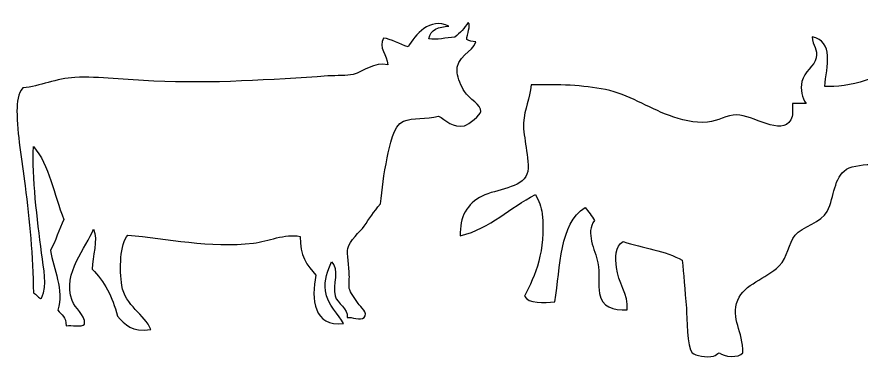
# Model space of a CAD drawing. Header units: centimetres. Extents: x -66 to 65, y -66 to 66.
# Drawn here: x -41.54 to -28.48, y 32.07 to 37.35 of the extents above; entities that cross this region are included whole.
import ezdxf

# ---------------------------------------------------------------- set-up
doc = ezdxf.new("R2010")
doc.units = ezdxf.units.CM
doc.header["$MEASUREMENT"] = 0
doc.layers.add('Layer 1', color=7, linetype='Continuous')

msp = doc.modelspace()

# ---------------------------------------------------------------- linework, layer by layer
at = {"layer": 'Layer 1'}
for points, knots in [([(-34.56158, 37.26272), (-34.51316, 37.20811), (-34.58603, 37.08188), (-34.58457, 36.99819), (-34.58457, 36.99819), (-34.54679, 36.97843), (-34.49998, 36.96774), (-34.44654, 36.96366), (-34.44654, 36.96366), (-34.48329, 36.79978), (-34.76571, 36.74617), (-34.73412, 36.48056), (-34.73412, 36.48056), (-34.72494, 36.40346), (-34.66792, 36.26852), (-34.61908, 36.19301), (-34.61908, 36.19301), (-34.54423, 36.07725), (-34.35622, 35.9879), (-34.36603, 35.88244), (-34.36603, 35.88244), (-34.37042, 35.83529), (-34.55171, 35.68144), (-34.61908, 35.66389), (-34.61908, 35.66389), (-34.7964, 35.61772), (-34.91274, 35.75779), (-35.02164, 35.81341), (-35.02164, 35.81341), (-35.21696, 35.76105), (-35.41399, 35.79526), (-35.56229, 35.7329), (-35.56229, 35.7329), (-35.72379, 35.66493), (-35.77658, 35.35698), (-35.81531, 35.16931), (-35.81531, 35.16931), (-35.86688, 34.91949), (-35.89715, 34.6738), (-35.91884, 34.45615), (-35.91884, 34.45615), (-36.02912, 34.32838), (-36.08936, 34.22477), (-36.17186, 34.11108), (-36.17186, 34.11108), (-36.23557, 34.02326), (-36.40152, 33.88446), (-36.42488, 33.76601), (-36.42488, 33.76601), (-36.44012, 33.6888), (-36.40795, 33.48542), (-36.40189, 33.35194), (-36.40189, 33.35194), (-36.3985, 33.27754), (-36.41197, 33.18988), (-36.40189, 33.1449), (-36.40189, 33.1449), (-36.38961, 33.09003), (-36.31132, 32.98702), (-36.26386, 32.91484), (-36.26386, 32.91484), (-36.22949, 32.86256), (-36.10418, 32.76479), (-36.17184, 32.69629), (-36.17184, 32.69629), (-36.22918, 32.63829), (-36.36427, 32.71325), (-36.4364, 32.69629), (-36.4364, 32.69629), (-36.41486, 32.83459), (-36.58869, 32.91058), (-36.62042, 33.02985), (-36.62042, 33.02985), (-36.66765, 33.2072), (-36.54353, 33.44292), (-36.67794, 33.55896), (-36.67794, 33.55896), (-36.7366, 33.4154), (-36.79213, 33.28239), (-36.76999, 33.11036), (-36.76999, 33.11036), (-36.74147, 32.88941), (-36.55536, 32.73468), (-36.49392, 32.60426), (-36.49392, 32.60426), (-36.9507, 32.54375), (-36.9961, 32.98111), (-36.91948, 33.35189), (-36.91948, 33.35189), (-37.05331, 33.49799), (-37.16954, 33.66164), (-37.16104, 33.95001), (-37.16104, 33.95001), (-37.40223, 34.00192), (-37.65629, 33.8728), (-37.88568, 33.84648), (-37.88568, 33.84648), (-38.56465, 33.76856), (-39.22352, 33.91866), (-39.82957, 33.973), (-39.82957, 33.973), (-39.95228, 33.83663), (-39.95832, 33.43576), (-39.92159, 33.19084), (-39.92159, 33.19084), (-39.87481, 32.87866), (-39.56009, 32.74338), (-39.47302, 32.51221), (-39.47302, 32.51221), (-39.77375, 32.46154), (-39.86511, 32.59309), (-39.99062, 32.71925), (-39.99062, 32.71925), (-40.06637, 33.01537), (-40.19091, 33.26276), (-40.38167, 33.44389), (-40.38167, 33.44389), (-40.37574, 33.64439), (-40.28573, 33.89471), (-40.35865, 34.065), (-40.35865, 34.065), (-40.46681, 33.78211), (-40.84265, 33.38962), (-40.69221, 32.96079), (-40.69221, 32.96079), (-40.64564, 32.828), (-40.49004, 32.75344), (-40.49666, 32.5927), (-40.49666, 32.5927), (-40.54788, 32.54037), (-40.69504, 32.58402), (-40.78424, 32.56968), (-40.78424, 32.56968), (-40.77606, 32.70052), (-40.85861, 32.74071), (-40.91074, 32.81124), (-40.91074, 32.81124), (-40.81851, 33.12043), (-40.97509, 33.45293), (-41.02578, 33.73141), (-41.02578, 33.73141), (-40.94585, 33.88153), (-40.89235, 34.05809), (-40.81874, 34.21451), (-40.81874, 34.21451), (-40.9723, 34.5939), (-41.03829, 35.06083), (-41.29033, 35.34174), (-41.29033, 35.34174), (-41.31705, 34.87356), (-41.22514, 34.21086), (-41.16381, 33.6969), (-41.16381, 33.6969), (-41.13238, 33.43372), (-41.06837, 33.21086), (-41.16381, 32.99525), (-41.16381, 32.99525), (-41.20916, 32.97726), (-41.23837, 33.06322), (-41.29033, 33.07576), (-41.29033, 33.07576), (-41.29414, 33.64954), (-41.35402, 34.19434), (-41.41685, 34.73208), (-41.41685, 34.73208), (-41.46429, 35.13806), (-41.54496, 35.53244), (-41.54335, 35.89381), (-41.54335, 35.89381), (-41.54279, 36.02488), (-41.52515, 36.16564), (-41.45133, 36.25039), (-41.45133, 36.25039), (-41.19283, 36.27195), (-40.93169, 36.39824), (-40.64618, 36.41142), (-40.64618, 36.41142), (-40.27132, 36.42872), (-39.85031, 36.37313), (-39.42693, 36.3539), (-39.42693, 36.3539), (-38.52621, 36.31305), (-37.60564, 36.37512), (-36.7354, 36.43441), (-36.7354, 36.43441), (-36.58797, 36.44446), (-36.43848, 36.43208), (-36.34432, 36.4574), (-36.34432, 36.4574), (-36.17673, 36.50249), (-36.02335, 36.6538), (-35.80372, 36.60694), (-35.80372, 36.60694), (-35.82187, 36.7564), (-35.95289, 36.87446), (-35.8727, 37.02101), (-35.8727, 37.02101), (-35.7588, 37.00754), (-35.61788, 36.92378), (-35.49313, 36.88298), (-35.49313, 36.88298), (-35.38214, 37.07247), (-35.1565, 37.34849), (-34.86051, 37.20503), (-34.86051, 37.20503), (-35.01767, 37.19349), (-35.1488, 37.15592), (-35.17108, 37.0095), (-35.17108, 37.0095), (-35.0486, 36.98302), (-34.90316, 37.03289), (-34.76849, 37.03252), (-34.76849, 37.03252), (-34.68855, 37.0983), (-34.62172, 37.17718), (-34.56158, 37.26272)], [0, 0, 0, 0, 0.01818182, 0.01818182, 0.01818182, 0.01818182, 0.03636364, 0.03636364, 0.03636364, 0.03636364, 0.05454545, 0.05454545, 0.05454545, 0.05454545, 0.07272727, 0.07272727, 0.07272727, 0.07272727, 0.09090909, 0.09090909, 0.09090909, 0.09090909, 0.10909091, 0.10909091, 0.10909091, 0.10909091, 0.12727273, 0.12727273, 0.12727273, 0.12727273, 0.14545455, 0.14545455, 0.14545455, 0.14545455, 0.16363636, 0.16363636, 0.16363636, 0.16363636, 0.18181818, 0.18181818, 0.18181818, 0.18181818, 0.2, 0.2, 0.2, 0.2, 0.21818182, 0.21818182, 0.21818182, 0.21818182, 0.23636364, 0.23636364, 0.23636364, 0.23636364, 0.25454545, 0.25454545, 0.25454545, 0.25454545, 0.27272727, 0.27272727, 0.27272727, 0.27272727, 0.29090909, 0.29090909, 0.29090909, 0.29090909, 0.30909091, 0.30909091, 0.30909091, 0.30909091, 0.32727273, 0.32727273, 0.32727273, 0.32727273, 0.34545455, 0.34545455, 0.34545455, 0.34545455, 0.36363636, 0.36363636, 0.36363636, 0.36363636, 0.38181818, 0.38181818, 0.38181818, 0.38181818, 0.4, 0.4, 0.4, 0.4, 0.41818182, 0.41818182, 0.41818182, 0.41818182, 0.43636364, 0.43636364, 0.43636364, 0.43636364, 0.45454545, 0.45454545, 0.45454545, 0.45454545, 0.47272727, 0.47272727, 0.47272727, 0.47272727, 0.49090909, 0.49090909, 0.49090909, 0.49090909, 0.50909091, 0.50909091, 0.50909091, 0.50909091, 0.52727273, 0.52727273, 0.52727273, 0.52727273, 0.54545455, 0.54545455, 0.54545455, 0.54545455, 0.56363636, 0.56363636, 0.56363636, 0.56363636, 0.58181818, 0.58181818, 0.58181818, 0.58181818, 0.6, 0.6, 0.6, 0.6, 0.61818182, 0.61818182, 0.61818182, 0.61818182, 0.63636364, 0.63636364, 0.63636364, 0.63636364, 0.65454545, 0.65454545, 0.65454545, 0.65454545, 0.67272727, 0.67272727, 0.67272727, 0.67272727, 0.69090909, 0.69090909, 0.69090909, 0.69090909, 0.70909091, 0.70909091, 0.70909091, 0.70909091, 0.72727273, 0.72727273, 0.72727273, 0.72727273, 0.74545455, 0.74545455, 0.74545455, 0.74545455, 0.76363636, 0.76363636, 0.76363636, 0.76363636, 0.78181818, 0.78181818, 0.78181818, 0.78181818, 0.8, 0.8, 0.8, 0.8, 0.81818182, 0.81818182, 0.81818182, 0.81818182, 0.83636364, 0.83636364, 0.83636364, 0.83636364, 0.85454545, 0.85454545, 0.85454545, 0.85454545, 0.87272727, 0.87272727, 0.87272727, 0.87272727, 0.89090909, 0.89090909, 0.89090909, 0.89090909, 0.90909091, 0.90909091, 0.90909091, 0.90909091, 0.92727273, 0.92727273, 0.92727273, 0.92727273, 0.94545455, 0.94545455, 0.94545455, 0.94545455, 0.96363636, 0.96363636, 0.96363636, 0.96363636, 1, 1, 1, 1]), ([(-28.1594, 37.09008), (-28.1507, 37.09008), (-28.14199, 37.09008), (-28.13329, 37.09008), (-28.13329, 37.09008), (-27.80888, 36.99634), (-27.79587, 36.56795), (-28.00277, 36.34811), (-28.00277, 36.34811), (-28.08945, 36.25598), (-28.20015, 36.20537), (-28.28987, 36.14692), (-28.28987, 36.14692), (-28.18742, 36.05617), (-28.09752, 35.91649), (-28.01584, 35.75708), (-28.01584, 35.75708), (-27.9421, 35.61315), (-27.79049, 35.35415), (-27.88537, 35.19116), (-27.88537, 35.19116), (-27.99126, 35.00913), (-28.50738, 35.11853), (-28.70746, 34.98997), (-28.70746, 34.98997), (-28.91301, 34.85792), (-28.88907, 34.57576), (-29.0076, 34.33605), (-29.0076, 34.33605), (-29.08864, 34.17211), (-29.40064, 34.09771), (-29.50351, 33.97135), (-29.50351, 33.97135), (-29.61064, 33.83961), (-29.61276, 33.63014), (-29.75142, 33.49346), (-29.75142, 33.49346), (-29.95814, 33.28968), (-30.28778, 33.21882), (-30.39084, 32.96527), (-30.39084, 32.96527), (-30.50869, 32.67539), (-30.30485, 32.4791), (-30.31252, 32.14787), (-30.31252, 32.14787), (-30.37832, 32.06786), (-30.60647, 32.08797), (-30.67796, 32.14787), (-30.67796, 32.14787), (-30.71696, 32.14202), (-30.72281, 32.109), (-30.76929, 32.09757), (-30.76929, 32.09757), (-30.87078, 32.07257), (-31.05279, 32.10453), (-31.09552, 32.14787), (-31.09552, 32.14787), (-31.18114, 32.23481), (-31.17407, 32.695), (-31.18685, 32.83952), (-31.18685, 32.83952), (-31.2123, 33.12712), (-31.22889, 33.37885), (-31.2521, 33.58152), (-31.2521, 33.58152), (-31.50242, 33.73011), (-31.8612, 33.77419), (-32.16557, 33.87074), (-32.16557, 33.87074), (-32.29194, 33.80594), (-32.28619, 33.61343), (-32.26995, 33.46831), (-32.26995, 33.46831), (-32.24545, 33.24929), (-32.08083, 33.04908), (-32.1003, 32.81442), (-32.1003, 32.81442), (-32.32403, 32.8105), (-32.49511, 32.8557), (-32.53094, 33.06593), (-32.53094, 33.06593), (-32.55298, 33.19539), (-32.52406, 33.37996), (-32.55703, 33.54379), (-32.55703, 33.54379), (-32.59902, 33.75241), (-32.75266, 34.00374), (-32.60923, 34.19773), (-32.60923, 34.19773), (-32.64889, 34.27266), (-32.70337, 34.33341), (-32.75279, 34.39892), (-32.75279, 34.39892), (-33.15371, 34.14815), (-33.1304, 33.48852), (-33.22258, 32.94017), (-33.22258, 32.94017), (-33.38757, 32.9163), (-33.63144, 32.9112), (-33.69235, 33.02817), (-33.69235, 33.02817), (-33.52426, 33.33921), (-33.36032, 33.73318), (-33.41832, 34.2983), (-33.41832, 34.2983), (-33.43004, 34.41271), (-33.47243, 34.50341), (-33.52272, 34.60011), (-33.52272, 34.60011), (-33.92113, 34.3972), (-34.2064, 34.08526), (-34.68414, 33.95879), (-34.68414, 33.95879), (-34.69975, 34.25446), (-34.57923, 34.45605), (-34.34484, 34.57498), (-34.34484, 34.57498), (-34.12965, 34.68415), (-33.73217, 34.69761), (-33.65319, 34.91449), (-33.65319, 34.91449), (-33.61321, 35.02435), (-33.64589, 35.18847), (-33.66626, 35.32952), (-33.66626, 35.32952), (-33.68494, 35.45858), (-33.71121, 35.589), (-33.70539, 35.70679), (-33.70539, 35.70679), (-33.6942, 35.93364), (-33.60543, 36.07623), (-33.58797, 36.29787), (-33.58797, 36.29787), (-33.15395, 36.30359), (-32.79224, 36.29438), (-32.43963, 36.22238), (-32.43963, 36.22238), (-32.07488, 36.14793), (-31.79217, 35.94692), (-31.44787, 35.81995), (-31.44787, 35.81995), (-31.27552, 35.75642), (-31.0616, 35.69888), (-30.86063, 35.71936), (-30.86063, 35.71936), (-30.69566, 35.73616), (-30.5652, 35.83064), (-30.40393, 35.83252), (-30.40393, 35.83252), (-30.17051, 35.83527), (-29.71241, 35.49338), (-29.56875, 35.75706), (-29.56875, 35.75706), (-29.53565, 35.81783), (-29.54504, 35.88332), (-29.54266, 36.00857), (-29.54266, 36.00857), (-29.47307, 36.00857), (-29.40346, 36.00857), (-29.33388, 36.00857), (-29.33388, 36.00857), (-29.40069, 36.09271), (-29.42487, 36.22783), (-29.3991, 36.34811), (-29.3991, 36.34811), (-29.3682, 36.49244), (-29.19852, 36.59602), (-29.17727, 36.71279), (-29.17727, 36.71279), (-29.15229, 36.85011), (-29.22847, 36.89855), (-29.24249, 37.03976), (-29.24249, 37.03976), (-28.89933, 36.97483), (-29.01439, 36.58103), (-29.04678, 36.27265), (-29.04678, 36.27265), (-28.70912, 36.25291), (-28.04766, 36.38698), (-28.0289, 36.70022), (-28.0289, 36.70022), (-28.01878, 36.86954), (-28.15298, 36.90852), (-28.1594, 37.09008)], [0, 0, 0, 0, 0.0212766, 0.0212766, 0.0212766, 0.0212766, 0.04255319, 0.04255319, 0.04255319, 0.04255319, 0.06382979, 0.06382979, 0.06382979, 0.06382979, 0.08510638, 0.08510638, 0.08510638, 0.08510638, 0.10638298, 0.10638298, 0.10638298, 0.10638298, 0.12765957, 0.12765957, 0.12765957, 0.12765957, 0.14893617, 0.14893617, 0.14893617, 0.14893617, 0.17021277, 0.17021277, 0.17021277, 0.17021277, 0.19148936, 0.19148936, 0.19148936, 0.19148936, 0.21276596, 0.21276596, 0.21276596, 0.21276596, 0.23404255, 0.23404255, 0.23404255, 0.23404255, 0.25531915, 0.25531915, 0.25531915, 0.25531915, 0.27659574, 0.27659574, 0.27659574, 0.27659574, 0.29787234, 0.29787234, 0.29787234, 0.29787234, 0.31914894, 0.31914894, 0.31914894, 0.31914894, 0.34042553, 0.34042553, 0.34042553, 0.34042553, 0.36170213, 0.36170213, 0.36170213, 0.36170213, 0.38297872, 0.38297872, 0.38297872, 0.38297872, 0.40425532, 0.40425532, 0.40425532, 0.40425532, 0.42553191, 0.42553191, 0.42553191, 0.42553191, 0.44680851, 0.44680851, 0.44680851, 0.44680851, 0.46808511, 0.46808511, 0.46808511, 0.46808511, 0.4893617, 0.4893617, 0.4893617, 0.4893617, 0.5106383, 0.5106383, 0.5106383, 0.5106383, 0.53191489, 0.53191489, 0.53191489, 0.53191489, 0.55319149, 0.55319149, 0.55319149, 0.55319149, 0.57446809, 0.57446809, 0.57446809, 0.57446809, 0.59574468, 0.59574468, 0.59574468, 0.59574468, 0.61702128, 0.61702128, 0.61702128, 0.61702128, 0.63829787, 0.63829787, 0.63829787, 0.63829787, 0.65957447, 0.65957447, 0.65957447, 0.65957447, 0.68085106, 0.68085106, 0.68085106, 0.68085106, 0.70212766, 0.70212766, 0.70212766, 0.70212766, 0.72340426, 0.72340426, 0.72340426, 0.72340426, 0.74468085, 0.74468085, 0.74468085, 0.74468085, 0.76595745, 0.76595745, 0.76595745, 0.76595745, 0.78723404, 0.78723404, 0.78723404, 0.78723404, 0.80851064, 0.80851064, 0.80851064, 0.80851064, 0.82978723, 0.82978723, 0.82978723, 0.82978723, 0.85106383, 0.85106383, 0.85106383, 0.85106383, 0.87234043, 0.87234043, 0.87234043, 0.87234043, 0.89361702, 0.89361702, 0.89361702, 0.89361702, 0.91489362, 0.91489362, 0.91489362, 0.91489362, 0.93617021, 0.93617021, 0.93617021, 0.93617021, 0.95744681, 0.95744681, 0.95744681, 0.95744681, 1, 1, 1, 1])]:
    msp.add_open_spline(points, degree=3, knots=knots, dxfattribs=at)

doc.saveas('drawing.dxf')
